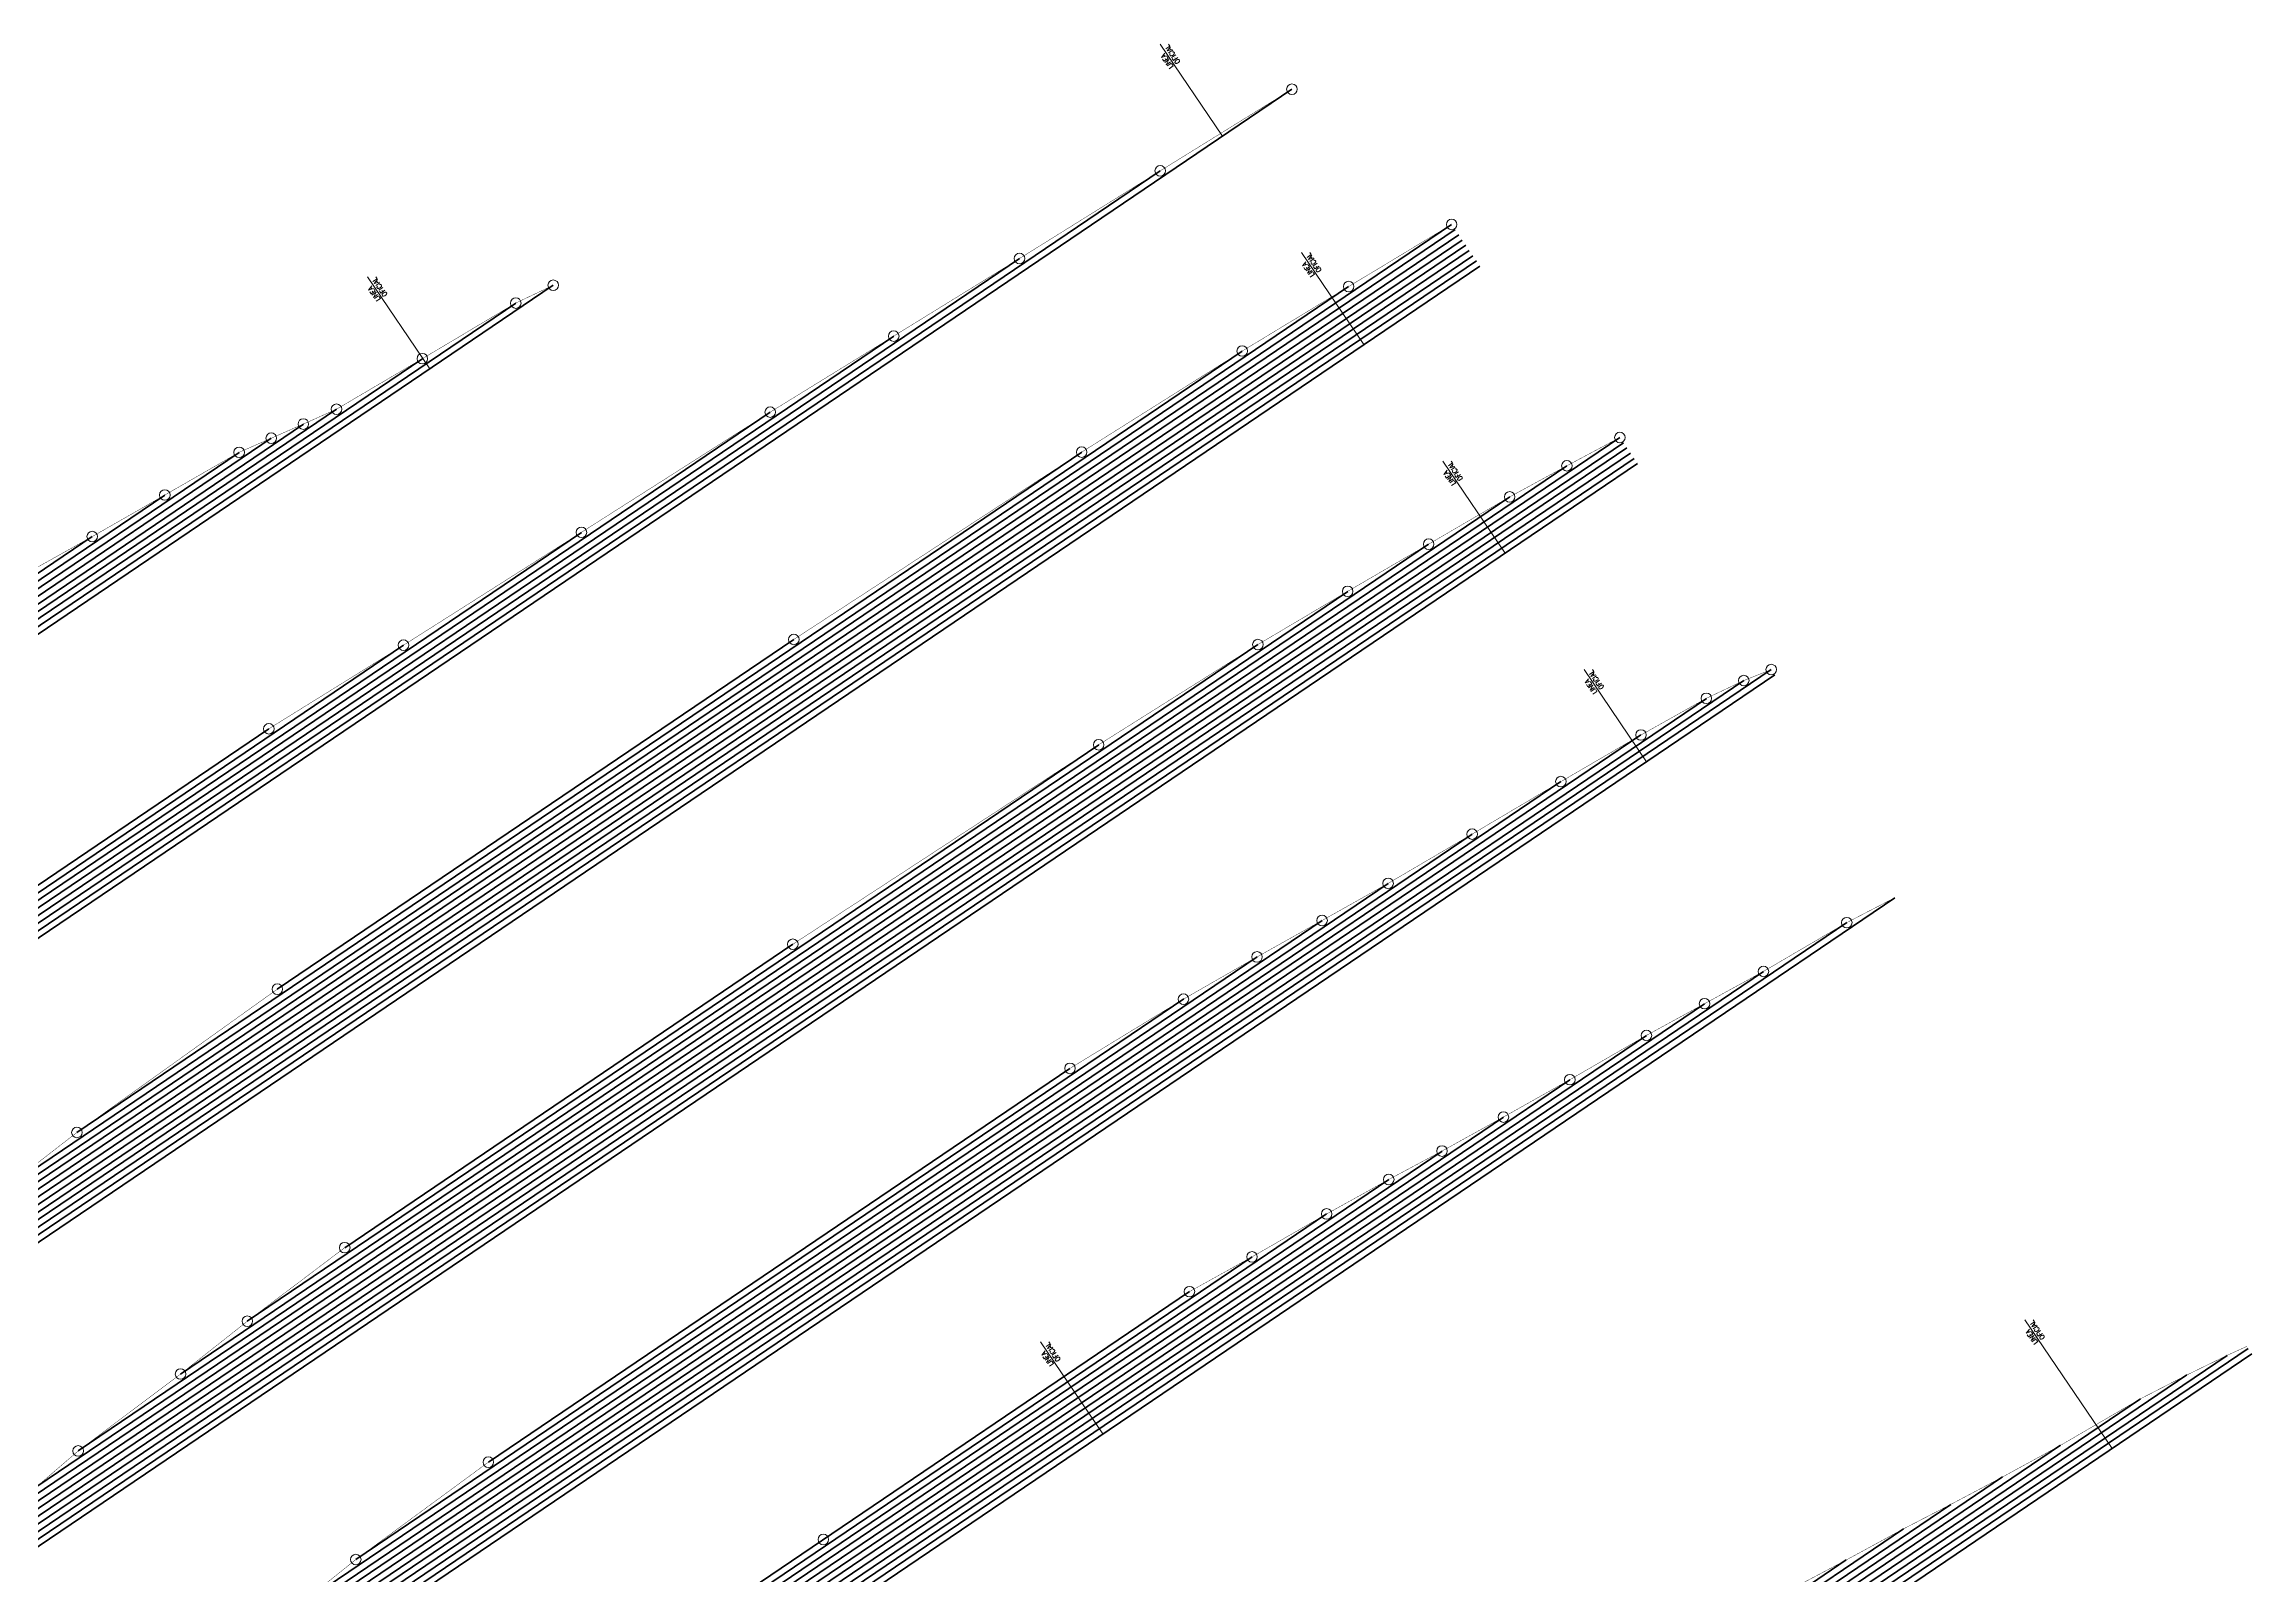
# Model space of a CAD drawing. Header units: metres. Extents: x 733085 to 734585, y 6084499 to 6087418.
# Drawn here: x 734155 to 734330.3, y 6086037.7 to 6086159.4 of the extents above; entities that cross this region are included whole.
import ezdxf

# ---------------------------------------------------------------- set-up
doc = ezdxf.new("R2010")
doc.units = ezdxf.units.M
doc.header["$LTSCALE"] = 5
doc.header["$MEASUREMENT"] = 0
doc.layers.add('_AUX', color=210, linetype='Continuous', lineweight=18, plot=False)
doc.layers.add('A-ELEV-MBE1', color=7, linetype='Continuous', lineweight=35)
doc.layers.add('U-ANNO-TEXT', color=3, linetype='Continuous', lineweight=18)
doc.styles.add('E-ROMANS', font='romans.shx', dxfattribs={"width": 0.8})

msp = doc.modelspace()

# ---------------------------------------------------------------- linework, layer by layer
at = {"layer": '_AUX', "ltscale": 0.05}
for points in [[(734248.571, 6086152.046), (734243.62, 6086159.356)], [(734259.789, 6086135.488), (734254.837, 6086142.798)], [(734185.633, 6086133.567), (734180.681, 6086140.876)], [(734271.006, 6086118.93), (734266.054, 6086126.239)], [(734282.215, 6086102.366), (734277.263, 6086109.676)], [(734319.177, 6086047.822), (734312.262, 6086058.029)], [(734239.072, 6086048.982), (734234.12, 6086056.292)]]:
    msp.add_lwpolyline(points, dxfattribs=at)
at = {"layer": '_AUX'}
for centre in [(734254.071, 6086155.772), (734243.614, 6086149.292), (734266.749, 6086145.035), (734232.445, 6086142.329), (734195.433, 6086140.205), (734258.571, 6086140.099), (734192.454, 6086138.791), (734222.458, 6086136.168), (734250.124, 6086134.98), (734185.038, 6086134.371), (734178.225, 6086130.36), (734212.655, 6086130.13), (734173.046, 6086128.059), (734175.592, 6086129.18), (734280.105, 6086128.115), (734170.495, 6086126.935), (734237.382, 6086126.952), (734275.898, 6086125.869), (734164.599, 6086123.545), (734271.358, 6086123.397), (734158.834, 6086120.243), (734197.667, 6086120.581), (734264.922, 6086119.641), (734258.497, 6086115.892), (734214.527, 6086112.073), (734183.544, 6086111.617), (734251.371, 6086111.669), (734289.938, 6086108.806), (734292.121, 6086109.681), (734286.967, 6086107.397), (734172.856, 6086104.981), (734238.731, 6086103.71), (734281.78, 6086104.487), (734275.423, 6086100.784), (734268.377, 6086096.615), (734261.706, 6086092.7), (734256.463, 6086089.752), (734298.114, 6086089.583, 0), (734214.453, 6086087.867), (734251.3, 6086086.858), (734173.527, 6086084.298), (734291.5, 6086085.707), (734245.458, 6086083.506), (734286.827, 6086083.145, 0), (734282.212, 6086080.623, 0), (734236.45, 6086078.006), (734276.13, 6086077.107, 0), (734270.859, 6086074.14), (734157.62, 6086072.918), (734265.984, 6086071.441), (734261.755, 6086069.18, 0), (734256.826, 6086066.445, 0), (734178.877, 6086063.766), (734250.902, 6086063.035), (734245.934, 6086060.274), (734171.144, 6086057.924), (734165.846, 6086053.731), (734157.72, 6086047.622), (734190.279, 6086046.728), (734216.873, 6086040.587), (734179.753, 6086038.993)]:
    msp.add_circle(centre, 0.42, dxfattribs=at)
at = {"layer": 'A-ELEV-MBE1', "color": 252}
for p, q in [((734254.071, 6086155.772), (734117.058, 6086062.954)), ((734243.614, 6086149.292), (734116.777, 6086063.367)), ((734267.31, 6086144.207), (734127.447, 6086049.458)), ((734267.029, 6086144.621), (734129.505, 6086051.456)), ((734266.749, 6086145.035), (734138.178, 6086057.936)), ((734232.445, 6086142.329), (734116.497, 6086063.781)), ((734267.59, 6086143.793), (734126.873, 6086048.465)), ((734267.871, 6086143.379), (734127.153, 6086048.051)), ((734268.151, 6086142.965), (734127.434, 6086047.637)), ((734268.431, 6086142.551), (734127.714, 6086047.223)), ((734268.712, 6086142.137), (734127.995, 6086046.809)), ((734268.992, 6086141.723), (734128.275, 6086046.395)), ((734192.454, 6086138.791), (734088.471, 6086068.349)), ((734195.433, 6086140.205), (734088.751, 6086067.935)), ((734258.571, 6086140.099), (734145.031, 6086063.182)), ((734222.458, 6086136.168), (734116.217, 6086064.195)), ((734185.072, 6086134.394), (734088.19, 6086068.762)), ((734250.124, 6086134.98), (734151.437, 6086068.126)), ((734178.225, 6086130.36), (734087.91, 6086069.176)), ((734212.655, 6086130.13), (734115.936, 6086064.609)), ((734175.592, 6086129.18), (734087.629, 6086069.59)), ((734170.495, 6086126.935), (734087.069, 6086070.418)), ((734173.046, 6086128.059), (734087.349, 6086070.004)), ((734280.386, 6086127.7), (734138.371, 6086031.493)), ((734280.666, 6086127.286), (734138.651, 6086031.079)), ((734280.947, 6086126.872), (734138.931, 6086030.665)), ((734280.105, 6086128.114), (734141.498, 6086034.215)), ((734237.382, 6086126.952), (734157.62, 6086072.918)), ((734281.227, 6086126.458), (734139.212, 6086030.251)), ((734281.507, 6086126.044), (734139.492, 6086029.837)), ((734275.899, 6086125.868), (734148.794, 6086039.762)), ((734164.599, 6086123.545), (734086.788, 6086070.832)), ((734271.359, 6086123.397), (734151.615, 6086042.277)), ((734158.834, 6086120.243), (734086.508, 6086071.246)), ((734197.667, 6086120.581), (734115.656, 6086065.023)), ((734264.923, 6086119.64), (734154.429, 6086044.788)), ((734258.497, 6086115.891), (734157.721, 6086047.621)), ((734183.544, 6086111.617), (734123.705, 6086071.08)), ((734251.371, 6086111.668), (734165.846, 6086053.73)), ((734214.527, 6086112.073), (734173.527, 6086084.298)), ((734292.121, 6086109.681), (734159.329, 6086019.722)), ((734292.402, 6086109.267), (734159.61, 6086019.308)), ((734286.967, 6086107.397), (734158.768, 6086020.55)), ((734289.938, 6086108.806), (734159.049, 6086020.136)), ((734172.856, 6086104.981), (734135.288, 6086079.531)), ((734281.78, 6086104.487), (734160.145, 6086022.087)), ((734238.731, 6086103.709), (734171.145, 6086057.923)), ((734275.423, 6086100.784), (734161.609, 6086023.682)), ((734268.377, 6086096.615), (734166.718, 6086027.747)), ((734261.706, 6086092.7), (734169.155, 6086030.002)), ((734301.928, 6086091.563), (734170.827, 6086002.75)), ((734256.463, 6086089.752), (734171.197, 6086031.989)), ((734298.114, 6086089.583), (734170.546, 6086003.164)), ((734251.3, 6086086.858), (734174.933, 6086035.125)), ((734214.453, 6086087.866), (734178.877, 6086063.765)), ((734291.5, 6086085.707), (734170.266, 6086003.578)), ((734286.827, 6086083.145), (734169.985, 6086003.992)), ((734245.478, 6086083.518), (734179.753, 6086038.993)), ((734282.212, 6086080.623), (734169.705, 6086004.406)), ((734236.45, 6086078.006), (734190.279, 6086046.728)), ((734276.13, 6086077.107), (734169.995, 6086005.206)), ((734270.859, 6086074.14), (734171.883, 6086007.089)), ((734265.984, 6086071.441), (734176.338, 6086010.711)), ((734261.755, 6086069.18), (734179.758, 6086013.632)), ((734256.826, 6086066.445), (734182.403, 6086016.028)), ((734250.902, 6086063.035), (734187.795, 6086020.285)), ((734245.934, 6086060.274), (734204.132, 6086031.956)), ((734328.3, 6086055.21), (734170.013, 6085947.98)), ((734329.991, 6086055.752), (734170.294, 6085947.566)), ((734330.271, 6086055.338), (734170.574, 6085947.152)), ((734325.117, 6086053.657), (734169.733, 6085948.394)), ((734321.432, 6086051.766), (734169.452, 6085948.808)), ((734315.093, 6086048.075), (734169.172, 6085949.222)), ((734310.483, 6086045.556), (734168.892, 6085949.636)), ((734306.373, 6086043.375), (734168.611, 6085950.05)), ((734302.613, 6086041.432), (734168.331, 6085950.464)), ((734298.078, 6086038.964), (734168.05, 6085950.878))]:
    msp.add_line(p, q, dxfattribs=at)
at = {"layer": 'A-ELEV-MBE1', "ltscale": 0.15, "const_width": 0.03, "elevation": 0}
for points in [[(734115.656, 6086065.023), (734117.763, 6086066.451), (734123.705, 6086071.08), (734135.288, 6086079.531), (734172.856, 6086104.981), (734183.544, 6086111.617), (734197.667, 6086120.581), (734212.655, 6086130.13), (734222.458, 6086136.168), (734232.445, 6086142.329), (734243.614, 6086149.292), (734254.071, 6086155.772)], [(734126.693, 6086048.73), (734127.447, 6086049.458), (734129.505, 6086051.456), (734138.178, 6086057.936), (734145.031, 6086063.182), (734151.437, 6086068.126), (734157.62, 6086072.918), (734173.527, 6086084.298), (734214.527, 6086112.073), (734237.382, 6086126.952), (734250.124, 6086134.98), (734258.571, 6086140.099), (734266.749, 6086145.035)], [(734085.947, 6086072.074), (734109.132, 6086087.781), (734119.934, 6086094.495), (734130.176, 6086102.037), (734153.735, 6086117.393), (734158.834, 6086120.243), (734164.599, 6086123.545), (734170.495, 6086126.935), (734173.046, 6086128.059), (734175.592, 6086129.18), (734178.225, 6086130.36), (734185.038, 6086134.371), (734192.454, 6086138.791), (734195.433, 6086140.205)], [(734158.677, 6086020.685), (734160.145, 6086022.087), (734161.609, 6086023.682), (734164.613, 6086025.718), (734166.718, 6086027.747), (734169.155, 6086030.002), (734171.197, 6086031.989), (734174.933, 6086035.125), (734179.753, 6086038.993), (734190.279, 6086046.728), (734236.45, 6086078.006), (734245.458, 6086083.506), (734251.3, 6086086.858), (734256.463, 6086089.752), (734261.706, 6086092.7), (734268.377, 6086096.615), (734275.423, 6086100.784), (734281.78, 6086104.487), (734286.967, 6086107.397), (734289.938, 6086108.806), (734292.121, 6086109.681)], [(734169.498, 6086004.712), (734169.995, 6086005.206), (734171.883, 6086007.089), (734176.338, 6086010.711), (734179.758, 6086013.632), (734182.403, 6086016.028), (734185.571, 6086018.173), (734187.239, 6086019.304), (734187.795, 6086020.285), (734204.48, 6086032.191), (734205.044, 6086032.573), (734216.873, 6086040.587), (734245.934, 6086060.274)]]:
    msp.add_lwpolyline(points, dxfattribs=at)
at = {"layer": 'A-ELEV-MBE1', "ltscale": 0.15, "const_width": 0.03}
for points in [[(734138.352, 6086031.521), (734141.498, 6086034.215), (734142.492, 6086034.889), (734143.809, 6086035.177), (734144.293, 6086035.505), (734145.963, 6086037.24), (734148.794, 6086039.762), (734151.615, 6086042.278), (734154.429, 6086044.788), (734157.72, 6086047.622), (734165.846, 6086053.73), (734171.145, 6086057.923), (734178.877, 6086063.765), (734214.453, 6086087.867), (734238.731, 6086103.709), (734251.371, 6086111.669), (734258.497, 6086115.892), (734264.922, 6086119.641), (734271.358, 6086123.397), (734275.898, 6086125.869), (734280.105, 6086128.114)], [(734301.928, 6086091.563), (734298.114, 6086089.583), (734291.5, 6086085.707), (734286.827, 6086083.145), (734282.212, 6086080.623), (734276.13, 6086077.107), (734270.859, 6086074.14), (734265.984, 6086071.441), (734261.755, 6086069.18), (734256.826, 6086066.445), (734250.902, 6086063.035), (734245.934, 6086060.274)]]:
    msp.add_lwpolyline(points, dxfattribs=at)
at = {"layer": 'A-ELEV-MBE1', "ltscale": 0.15, "elevation": 0}
msp.add_lwpolyline([(734165.989, 6085953.921, 0.03, 0.03, 0), (734198.413, 6085976.278, 0.03, 0.03, 0), (734200.604, 6085978.366, 0.03, 0.03, 0), (734203.705, 6085981.071, 0.03, 0.03, 0), (734227.629, 6085997.278, 0.03, 0.03, 0), (734235.139, 6086001.762, 0.03, 0.03, 0), (734239.349, 6086004.01, 0.03, 0.03, 0), (734242.552, 6086005.576, 0.03, 0.03, 0), (734246.688, 6086007.774, 0.03, 0.03, 0), (734252.23, 6086010.924, 0.03, 0.03, 0), (734257.963, 6086014.204, 0.03, 0.03, 0), (734265.233, 6086018.525, 0.03, 0.03, 0), (734284.654, 6086031.078, 0.03, 0.03, 0), (734294.001, 6086036.806, 0.03, 0.03, 0), (734298.078, 6086038.964, 0.03, 0.03, 0), (734302.613, 6086041.432, 0.03, 0.03, 0), (734306.373, 6086043.375, 0.03, 0.03, 0), (734310.483, 6086045.556, 0.03, 0.03, 0), (734315.093, 6086048.075, 0.03, 0.03, 0), (734321.432, 6086051.766, 0.03, 0.03, 0), (734325.107, 6086053.652, 0.03, 0.03, 0), (734325.117, 6086053.657, 0.03, 0.03, 0), (734328.3, 6086055.21, 0.03, 0.03, 0), (734329.873, 6086055.926, 0, 0, 0)], format="xyseb", dxfattribs=at)

# ---------------------------------------------------------------- texts
at = {"layer": 'U-ANNO-TEXT', "char_height": 0.4, "attachment_point": 7, "rotation": 124.11532, "style": 'E-ROMANS'}
for insert in [(734245.229, 6086157.955), (734256.446, 6086141.397), (734182.291, 6086139.476), (734267.664, 6086124.839), (734278.873, 6086108.275), (734313.872, 6086056.629), (734235.73, 6086054.891)]:
    msp.add_mtext('LINEA\\POFICIAL', dxfattribs=dict(at, insert=insert))

doc.saveas('drawing.dxf')
